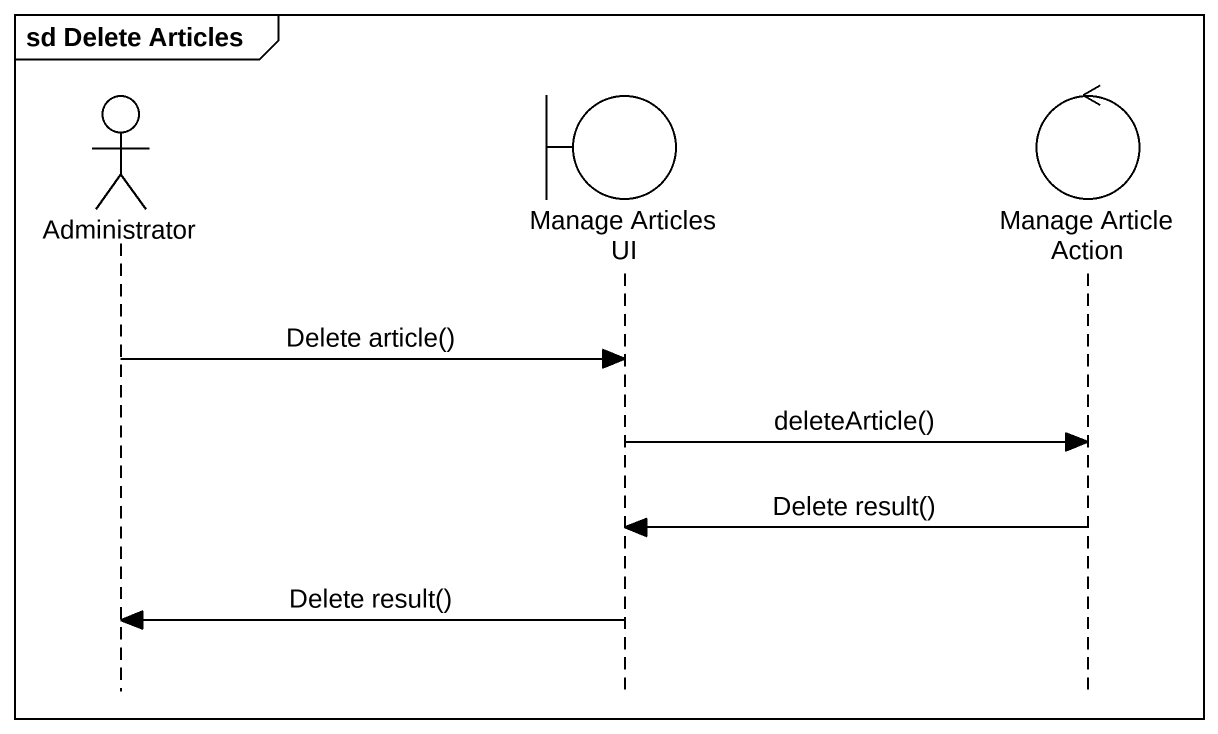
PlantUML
@startuml
mainframe sd Delete Articles
hide footbox
actor Administrator
boundary "Manage Articles UI" as Manage_Articles_UI
control "Manage Article Action" as Manage_Article_Action

Administrator -> Manage_Articles_UI : Delete article()
Manage_Articles_UI -> Manage_Article_Action : deleteArticle()
Manage_Article_Action -> Manage_Articles_UI : Delete result()
Manage_Articles_UI -> Administrator : Delete result()
@enduml
